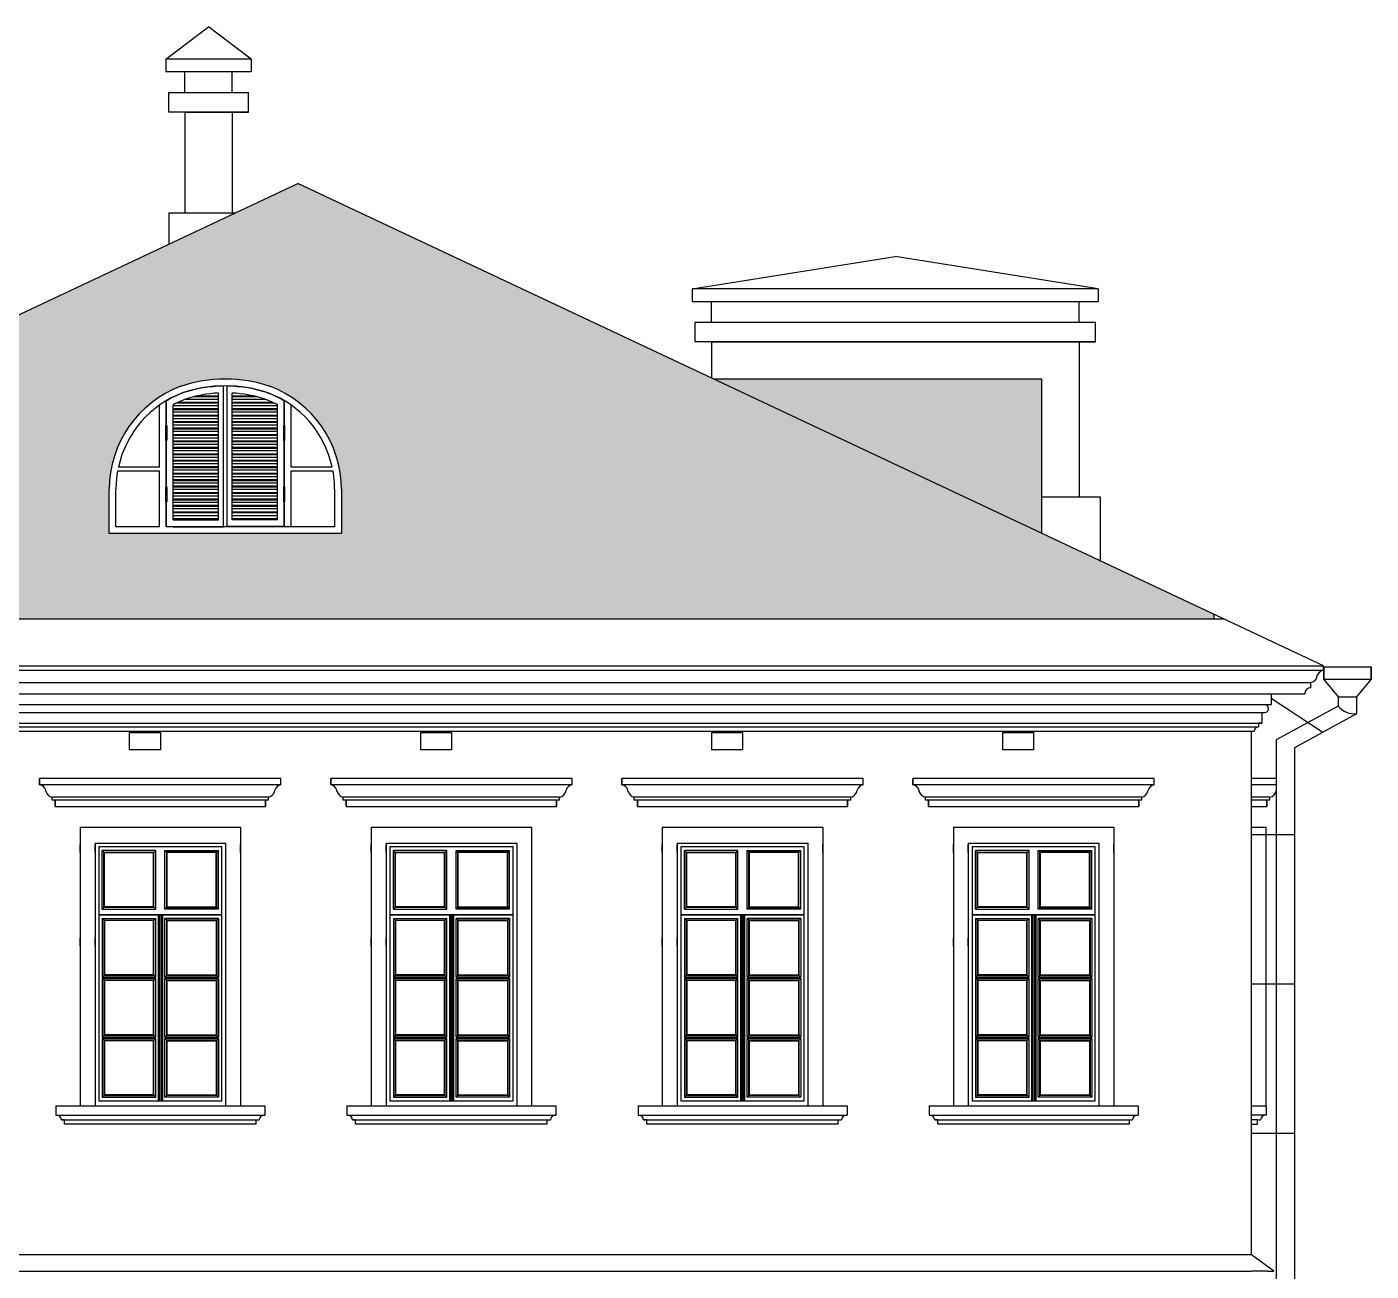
# Model space of a CAD drawing. Header units: millimetres. Extents: x 60 to 102290, y 34 to 65730.
# Drawn here: x 71457 to 82263, y 55442 to 65445 of the extents above; entities that cross this region are included whole.
import ezdxf

# ---------------------------------------------------------------- set-up
doc = ezdxf.new("R2010")
doc.units = ezdxf.units.MM
doc.layers.add('hatch', color=251, linetype='Continuous')
pattern_1 = [(0, (33492.09, -79270.38), (323.84854, 152.39931), [76.19966, -63.49971, 88.8996, -38.09983, 114.29948, -50.79977]), (0, (33568.29, -79264.03), (323.84854, 152.39931), [63.49971, -241.2989, 50.79977, -76.19966]), (0, (33720.69, -79279.9), (323.84854, 152.39931), [38.09983, -393.69822]), (90, (33492.09, -79270.38), (-107.94951, 152.39931), [146.04934, -463.5479]), (90, (33568.29, -79270.38), (-107.94951, 152.39931), [142.87435, -466.7229]), (90, (33631.79, -79270.38), (-107.94951, 152.39931), [133.3494, -476.24785]), (90, (33720.69, -79279.9), (-107.94951, 152.39931), [146.04934, -463.5479]), (90, (33758.79, -79279.9), (-107.94951, 152.39931), [146.04934, -463.5479]), (90, (33873.09, -79270.38), (-107.94951, 152.39931), [139.69937, -469.8979])]

msp = doc.modelspace()

# ---------------------------------------------------------------- hatches: boundary and pattern name
at = {"layer": 'hatch', "lineweight": 25, "ltscale": 100}
h = msp.add_hatch(dxfattribs=at)
h.set_pattern_fill('AR-RSHKE', color=256, scale=0.499998)
h.set_pattern_definition(pattern_1)
h.paths.add_polyline_path([(73635.7, 64184.9), (66269.7, 60720.5), (66269.7, 60685.6), (81001.6, 60685.6), (81001.6, 60720)])
h.paths.add_polyline_path([(73985.4, 61372), (72119.5, 61372), (72119.5, 61727, -0.3126104), (72693, 62554.7, -0.0817059), (73052.4, 62612.1, -0.0817059), (73411.9, 62554.7, -0.3126103), (73985.4, 61727)], flags=16)
h.paths.add_polyline_path([(73931.4, 61426), (73037.4, 61426), (73037.4, 61426), (72633.4, 61426), (72577.4, 61426), (72577.4, 61626), (72573.4, 61626), (72573.4, 61746), (72577.4, 61746), (72577.4, 62119.3), (72573.4, 62119.3), (72573.4, 62239.3), (72577.4, 62239.3), (72577.4, 62439.3, 0.019424), (72523.4, 62404.1), (72523.4, 61906), (72193, 61906, -0.2535644), (72711, 62503.8, -0.081526), (73052.4, 62558.1, -0.081526), (73393.9, 62503.8, -0.2535644), (73911.9, 61906), (73581.4, 61906), (73581.4, 62404.1, 0.019424), (73527.4, 62439.3), (73527.4, 62239.3), (73531.4, 62239.3), (73531.4, 62119.3), (73527.4, 61746), (73531.4, 61746), (73531.4, 61626), (73527.4, 61426), (73581.4, 61426), (73581.4, 61876), (73918, 61876, -0.0451643), (73931.4, 61727)], flags=0)
h.paths.add_polyline_path([(73525.4, 61626), (73525.4, 61428), (73067.4, 61428), (73067.4, 62556.1, -0.077976), (73393.2, 62501.9, -0.0444077), (73525.4, 62438.2), (73525.4, 62239.3), (73521.4, 62239.3), (73521.4, 62119.3), (73525.4, 62119.3), (73525.4, 61746), (73521.4, 61746), (73521.4, 61626)], flags=0)
h.paths.add_polyline_path([(73471.4, 61482), (73106.4, 61482), (73106.4, 62500.9, -0.0684342), (73377.3, 62450.3), (73377, 62450.3, -0.03362), (73471.4, 62406.8)], flags=0)
h.paths.add_polyline_path([(72579.4, 61428), (72579.4, 61626), (72583.4, 61746), (72583.4, 61626)], flags=0)
h.paths.add_polyline_path([(72998.4, 61482), (72633.4, 61482), (72633.4, 62406.8, -0.03362), (72727.9, 62450.3), (72727.6, 62450.3, -0.0684342), (72998.4, 62500.9)], flags=0)
h.paths.add_polyline_path([(72579.4, 62119.3), (72577.4, 62119.3), (72577.4, 61746)], flags=0)
h.paths.add_polyline_path([(72583.4, 62239.3), (72583.4, 62119.3), (72579.4, 61746), (72579.4, 62119.3)], flags=0)
h.paths.add_polyline_path([(72523.4, 61426), (72173.5, 61426), (72173.5, 61726.9, -0.0451702), (72186.9, 61876), (72523.4, 61876)], flags=0)
h = msp.add_hatch(dxfattribs=at)
h.set_pattern_fill('AR-RSHKE', color=256, scale=0.499998)
h.set_pattern_definition(pattern_1)
h.paths.add_polyline_path([(70291.6, 62612.1), (67654.9, 62612.1), (67654.9, 61372)], flags=17)
h.paths.add_polyline_path([(67654.9, 62612.1), (70291.6, 62612.1), (71076.2, 62981.1), (71076.2, 63031), (66472.5, 63031), (62295, 60685.6), (66195.6, 60685.6), (67654.9, 61372)])
h.paths.add_polyline_path([(64423.2, 61880.5), (64423.2, 61925.7), (62780.3, 61925.7), (62780.3, 60958.1)], flags=17)
h.paths.add_polyline_path([(79615.5, 62612.1), (76979.2, 62612.1), (79615.5, 61372)])

# ---------------------------------------------------------------- linework, layer by layer
at = {"ltscale": 100}
for p, q in [((72573.7, 65184.9), (72917.6, 65444.5)), ((73261.5, 65184.9), (72917.6, 65444.5)), ((73261.5, 65184.9), (72573.7, 65184.9)), ((72573.7, 65184.9), (72573.7, 65084.9)), ((73261.5, 65184.9), (73261.5, 65084.9)), ((72573.7, 65084.9), (73261.5, 65084.9)), ((72727.6, 64918.3), (72727.6, 65084.9)), ((73107.6, 64918.3), (73107.6, 65084.9)), ((72597.6, 64758.3), (72597.6, 64918.3)), ((72597.6, 64918.3), (73237.6, 64918.3)), ((73237.6, 64758.3), (73237.6, 64918.3)), ((73237.6, 64758.3), (72597.6, 64758.3)), ((72727.6, 64758.3), (72727.6, 63948.6)), ((72727.6, 64758.3), (73237.6, 64758.3)), ((73107.6, 64758.3), (73107.6, 63948.6)), ((65390.5, 60307), (73635.7, 64184.9)), ((81879.6, 60307), (73635.7, 64184.9)), ((72597.6, 63948.6), (72597.6, 63696.7)), ((72597.6, 63948.6), (73133.2, 63948.6)), ((76806.6, 63338.1), (78438.6, 63597.6)), ((80070.5, 63338.1), (78438.6, 63597.6)), ((80070.5, 63338.1), (76806.6, 63338.1)), ((80070.5, 63338.1), (80070.5, 63238.1)), ((76806.6, 63238.1), (80070.5, 63238.1)), ((76960.5, 63071.4), (76960.5, 63238.1)), ((79916.6, 63071.4), (79916.6, 63238.1)), ((76830.5, 63071.4), (80046.6, 63071.4)), ((80046.6, 62911.4), (80046.6, 63071.4)), ((80046.6, 62911.4), (76830.5, 62911.4)), ((76960.5, 62911.4), (76960.5, 62620.9)), ((76960.5, 62911.4), (80046.6, 62911.4)), ((79916.6, 62911.4), (79916.6, 61667.1)), ((79615.5, 62612.1), (76979.2, 62612.1)), ((79615.5, 61372.4), (79615.5, 62612.1)), ((79615.5, 61372), (79615.5, 62612.1)), ((72119.5, 61372), (72119.5, 61727)), ((73985.4, 61727), (73985.4, 61372)), ((79615.5, 61667.1), (80085.4, 61667.1)), ((80085.4, 61667.1), (80085.4, 61151)), ((73985.4, 61372), (72119.5, 61372)), ((62295, 60685.6), (81074.7, 60685.6)), ((81001.6, 60685.6), (81001.6, 60720)), ((61620.5, 60307), (81879.6, 60307)), ((81879.6, 60272.8), (81879.6, 60307)), ((82263.4, 60298.6), (82263.4, 60198.6)), ((70065.2, 60272.8), (73515.5, 60272.8)), ((73515.5, 60272.8), (81879.6, 60272.8)), ((81828.3, 60216.7), (81830.9, 60228.9)), ((82263.4, 60297), (81883.4, 60297)), ((81883.4, 60297), (81883.4, 60198.6)), ((81883.4, 60198.6), (81883.4, 60297)), ((82263.4, 60297), (81883.4, 60297)), ((81883.4, 60297), (81883.4, 60198.6)), ((81883.4, 60198.6), (81998.4, 60058.6)), ((82263.4, 60198.6), (81883.4, 60198.6)), ((81883.4, 60198.6), (81998.4, 60058.6)), ((82148.4, 60058.6), (82263.4, 60198.6)), ((82148.4, 60058.6), (82263.4, 60198.6)), ((82263.4, 60198.6), (82263.4, 60297)), ((82263.4, 60198.6), (82263.4, 60297)), ((70152.6, 60172.8), (73536.6, 60172.8)), ((70180.2, 60082), (73611.2, 60082)), ((73507.5, 60082), (81729.6, 60082)), ((73536.6, 60172.8), (81779.6, 60172.8)), ((81459.4, 60082), (81459.4, 59997)), ((81459.4, 60082), (81729.6, 60082)), ((81779.6, 60132), (81779.6, 60172.8)), ((70180.2, 59997), (73630.5, 59997)), ((73630.5, 59997), (81459.4, 59997)), ((81406.9, 59997), (81459.4, 59997)), ((81460.5, 60046.7), (81874.7, 59774.2)), ((81998.4, 59984.6), (81500.5, 59713.1)), ((81998.4, 60058.6), (82148.4, 60058.6)), ((81998.4, 60058.6), (81998.4, 59984.6)), ((81998.4, 60058.6), (82148.4, 60058.6)), ((82148.4, 59923.4), (82148.4, 60058.6)), ((70180.2, 59932), (73630.5, 59932)), ((73630.5, 59932), (81406.9, 59932)), ((81384.4, 59932), (81384.4, 59847)), ((81384.4, 59932), (81406.9, 59932)), ((81650.5, 59651.9), (82148.4, 59923.4)), ((70180.2, 59847), (73630.5, 59847)), ((70180.2, 59817), (73630.5, 59817)), ((70180.2, 59782), (73630.5, 59782)), ((72280.6, 59772), (72530.6, 59772)), ((72280.6, 59772), (72280.6, 59632)), ((72530.6, 59772), (72530.6, 59632)), ((73630.5, 59847), (81384.4, 59847)), ((73630.5, 59817), (81359.4, 59817)), ((73630.5, 59782), (81324.4, 59782)), ((74620.5, 59772), (74870.5, 59772)), ((74620.5, 59772), (74620.5, 59632)), ((74870.5, 59772), (74870.5, 59632)), ((76960.5, 59772), (77210.5, 59772)), ((76960.5, 59772), (76960.5, 59632)), ((77210.5, 59772), (77210.5, 59632)), ((79300.5, 59772), (79550.5, 59772)), ((79300.5, 59772), (79300.5, 59632)), ((79550.5, 59772), (79550.5, 59632)), ((81300.6, 55573), (81300.6, 59782)), ((81359.4, 59847), (81359.4, 59817)), ((81384.4, 59847), (81359.4, 59847)), ((81500.5, 59713.1), (81500.5, 55622)), ((81650.5, 55665.1), (81650.5, 59651.9)), ((72530.6, 59632), (72280.6, 59632)), ((74870.5, 59632), (74620.5, 59632)), ((77210.5, 59632), (76960.5, 59632)), ((79550.5, 59632), (79300.5, 59632)), ((71560, 59402), (71560, 59352)), ((73500, 59402), (71560, 59402)), ((71560, 59352), (71560, 59402)), ((73500, 59352), (71560, 59352)), ((73500, 59352), (73500, 59402)), ((73900.3, 59402), (73900.3, 59352)), ((75840.3, 59402), (73900.3, 59402)), ((73900.3, 59352), (73900.3, 59402)), ((75840.3, 59352), (73900.3, 59352)), ((75840.3, 59352), (75840.3, 59402)), ((76240.3, 59402), (76240.3, 59352)), ((78180.3, 59402), (76240.3, 59402)), ((76240.3, 59352), (76240.3, 59402)), ((78180.3, 59352), (76240.3, 59352)), ((78180.3, 59352), (78180.3, 59402)), ((78580.3, 59402), (78580.3, 59352)), ((80520.3, 59402), (78580.3, 59402)), ((78580.3, 59352), (78580.3, 59402)), ((80520.3, 59352), (78580.3, 59352)), ((80520.3, 59352), (80520.3, 59402)), ((81500.5, 59402), (81300.5, 59402)), ((81500.5, 59352), (81300.5, 59352)), ((71611.3, 59295.9), (71608.7, 59308)), ((71660, 59227), (71660, 59252)), ((71685, 59227), (71685, 59177)), ((71685, 59177), (71685, 59227)), ((71685, 59227), (71685, 59177)), ((73375, 59177), (73375, 59227)), ((73375, 59227), (73375, 59177)), ((73400, 59227), (73400, 59252)), ((73448.7, 59295.9), (73451.3, 59308)), ((73951.6, 59295.9), (73949, 59308)), ((74000.3, 59227), (74000.3, 59252)), ((74025.3, 59227), (74025.3, 59177)), ((74025.3, 59177), (74025.3, 59227)), ((74025.3, 59227), (74025.3, 59177)), ((75715.3, 59177), (75715.3, 59227)), ((75715.3, 59227), (75715.3, 59177)), ((75740.3, 59227), (75740.3, 59252)), ((75789, 59295.9), (75791.6, 59308)), ((76291.6, 59295.9), (76289, 59308)), ((76340.3, 59227), (76340.3, 59252)), ((76365.3, 59227), (76365.3, 59177)), ((76365.3, 59177), (76365.3, 59227)), ((76365.3, 59227), (76365.3, 59177)), ((78055.3, 59177), (78055.3, 59227)), ((78055.3, 59227), (78055.3, 59177)), ((78080.3, 59227), (78080.3, 59252)), ((78129, 59295.9), (78131.6, 59308)), ((78631.6, 59295.9), (78629, 59308)), ((78680.3, 59227), (78680.3, 59252)), ((78705.3, 59227), (78705.3, 59177)), ((78705.3, 59177), (78705.3, 59227)), ((78705.3, 59227), (78705.3, 59177)), ((80395.3, 59177), (80395.3, 59227)), ((80395.3, 59227), (80395.3, 59177)), ((80420.3, 59227), (80420.3, 59252)), ((80469, 59295.9), (80471.6, 59308)), ((81425.5, 59227), (81425.5, 59177)), ((81425.5, 59177), (81425.5, 59227)), ((81425.5, 59227), (81425.5, 59177)), ((81450.5, 59227), (81425.5, 59227)), ((81450.5, 59227), (81450.5, 59252)), ((81499.2, 59295.9), (81500.5, 59302)), ((71685, 59177), (73375, 59177)), ((74025.3, 59177), (75715.3, 59177)), ((76365.3, 59177), (78055.3, 59177)), ((78705.3, 59177), (80395.3, 59177)), ((81300.5, 59177), (81425.5, 59177)), ((71885.2, 59012), (71885.2, 56772)), ((71885.2, 59012), (73174.8, 59012)), ((73174.8, 59012), (73174.8, 56772)), ((74225.5, 59012), (74225.5, 56772)), ((74225.5, 59012), (75515.1, 59012)), ((75515.1, 59012), (75515.1, 56772)), ((76565.5, 59012), (76565.5, 56772)), ((76565.5, 59012), (77855.1, 59012)), ((77855.1, 59012), (77855.1, 56772)), ((78905.5, 59012), (78905.5, 56772)), ((78905.5, 59012), (80195.1, 59012)), ((80195.1, 59012), (80195.1, 56772)), ((81300.5, 59012), (81420.5, 59012)), ((81420.5, 56772), (81420.5, 59012)), ((81650.5, 58949.5), (81300.5, 58949.5)), ((71885.2, 58807), (71885.2, 58872)), ((72005.2, 58882), (72005.2, 56772)), ((72005.2, 58882), (73054.8, 58882)), ((72005.2, 58807), (72005.2, 58872)), ((73054.8, 58882), (73054.8, 56772)), ((74225.5, 58807), (74225.5, 58872)), ((74345.5, 58882), (74345.5, 56772)), ((74345.5, 58882), (75395.1, 58882)), ((74345.5, 58807), (74345.5, 58872)), ((75395.1, 58882), (75395.1, 56772)), ((76565.5, 58807), (76565.5, 58872)), ((76685.5, 58882), (76685.5, 56772)), ((76685.5, 58882), (77735.1, 58882)), ((76685.5, 58807), (76685.5, 58872)), ((77735.1, 58882), (77735.1, 56772)), ((78905.5, 58807), (78905.5, 58872)), ((79025.5, 58882), (79025.5, 56772)), ((79025.5, 58882), (80075.1, 58882)), ((79025.5, 58807), (79025.5, 58872)), ((80075.1, 58882), (80075.1, 56772)), ((71885.2, 58057), (71885.2, 58122)), ((72005.2, 58057), (72005.2, 58122)), ((74225.5, 58057), (74225.5, 58122)), ((74345.5, 58057), (74345.5, 58122)), ((76565.5, 58057), (76565.5, 58122)), ((76685.5, 58057), (76685.5, 58122)), ((78905.5, 58057), (78905.5, 58122)), ((79025.5, 58057), (79025.5, 58122)), ((81650.5, 57749.5), (81300.5, 57749.5)), ((81300.5, 56922), (81300.5, 56857)), ((71690, 56772), (73370, 56772)), ((71690, 56772), (71690, 56697)), ((72005.2, 56772), (73054.8, 56772)), ((73370, 56772), (73370, 56697)), ((74030.3, 56772), (75710.3, 56772)), ((74030.3, 56772), (74030.3, 56697)), ((74345.5, 56772), (75395.1, 56772)), ((75710.3, 56772), (75710.3, 56697)), ((76370.3, 56772), (78050.3, 56772)), ((76370.3, 56772), (76370.3, 56697)), ((76685.5, 56772), (77735.1, 56772)), ((78050.3, 56772), (78050.3, 56697)), ((78710.3, 56772), (80390.3, 56772)), ((78710.3, 56772), (78710.3, 56697)), ((79025.5, 56772), (80075.1, 56772)), ((80390.3, 56772), (80390.3, 56697)), ((81300.5, 56772), (81420.5, 56772)), ((81420.5, 56772), (81420.5, 56697)), ((81500.5, 56772), (81500.5, 56697)), ((71690, 56697), (73370, 56697)), ((71760, 56657), (71735, 56657)), ((71760, 56622), (71760, 56657)), ((73300, 56657), (73325, 56657)), ((73300, 56622), (73300, 56657)), ((74030.3, 56697), (75710.3, 56697)), ((74100.3, 56657), (74075.3, 56657)), ((74100.3, 56622), (74100.3, 56657)), ((75640.3, 56657), (75665.3, 56657)), ((75640.3, 56622), (75640.3, 56657)), ((76370.3, 56697), (78050.3, 56697)), ((76440.3, 56657), (76415.3, 56657)), ((76440.3, 56622), (76440.3, 56657)), ((77980.3, 56657), (78005.3, 56657)), ((77980.3, 56622), (77980.3, 56657)), ((78710.3, 56697), (80390.3, 56697)), ((78780.3, 56657), (78755.3, 56657)), ((78780.3, 56622), (78780.3, 56657)), ((80320.3, 56657), (80345.3, 56657)), ((80320.3, 56622), (80320.3, 56657)), ((81420.5, 56697), (81300.5, 56697)), ((81350.5, 56657), (81375.5, 56657)), ((81350.5, 56622), (81350.5, 56657)), ((73300, 56622), (71760, 56622)), ((75640.3, 56622), (74100.3, 56622)), ((77980.3, 56622), (76440.3, 56622)), ((80320.3, 56622), (78780.3, 56622)), ((81300.5, 56622), (81350.5, 56622)), ((81650.5, 56549.5), (81300.5, 56549.5)), ((81650.5, 52250.5), (81650.5, 55665.1)), ((81300.6, 55573), (69274.3, 55573)), ((81480.6, 55442), (81300.6, 55573)), ((81500.5, 55622), (81500.5, 52225.9)), ((69208.7, 55442), (73630.5, 55442)), ((73630.5, 55442), (81300.6, 55442)), ((81430.6, 55442), (81300.6, 55442)), ((81430.6, 55442), (81480.6, 55442))]:
    msp.add_line(p, q, dxfattribs=at)
at = {"ltscale": 50}
for p, q in [((76806.6, 63338.1), (76806.6, 63238.1)), ((76830.5, 62911.4), (76830.5, 63071.4))]:
    msp.add_line(p, q, dxfattribs=at)
at = {"ltscale": 4}
for p, q in [((72998.4, 62470.3), (72795.5, 62470.3)), ((72998.4, 62477.1), (72823.7, 62477.1)), ((72998.4, 61482), (72998.4, 62500.9)), ((73037.4, 61426), (73037.4, 62558.1)), ((73067.4, 61426), (73067.4, 62558.1)), ((73106.4, 61482), (73106.4, 62500.9)), ((73281.1, 62477.1), (73106.4, 62477.1)), ((73309.4, 62470.3), (73106.4, 62470.3)), ((72523.4, 61906), (72523.4, 62404.1)), ((72577.4, 62239.3), (72577.4, 62439.3)), ((72579.4, 62239.3), (72579.4, 62438.2)), ((72633.4, 61482), (72633.4, 62406.8)), ((72998.4, 62398.5), (72633.4, 62398.5)), ((72998.4, 62373.5), (72633.4, 62373.5)), ((72998.4, 62366.6), (72633.4, 62366.6)), ((72998.4, 62418.4), (72655.7, 62418.4)), ((72998.4, 62425.3), (72669.6, 62425.3)), ((72998.4, 62450.3), (72727.6, 62450.3)), ((73377.3, 62450.3), (73106.4, 62450.3)), ((73435.3, 62425.3), (73106.4, 62425.3)), ((73449.2, 62418.4), (73106.4, 62418.4)), ((73471.4, 62398.5), (73106.4, 62398.5)), ((73471.4, 62373.5), (73106.4, 62373.5)), ((73471.4, 62366.6), (73106.4, 62366.6)), ((73471.4, 61482), (73471.4, 62406.8)), ((73525.4, 62239.3), (73525.4, 62438.2)), ((73527.4, 62239.3), (73527.4, 62439.3)), ((73581.4, 61906), (73581.4, 62404.1)), ((72998.4, 62346.6), (72633.4, 62346.6)), ((72998.4, 62321.6), (72633.4, 62321.6)), ((72998.4, 62314.8), (72633.4, 62314.8)), ((72998.4, 62294.8), (72633.4, 62294.8)), ((72998.4, 62269.8), (72633.4, 62269.8)), ((72998.4, 62263), (72633.4, 62263)), ((72998.4, 62243), (72633.4, 62243)), ((73471.4, 62346.6), (73106.4, 62346.6)), ((73471.4, 62321.6), (73106.4, 62321.6)), ((73471.4, 62314.8), (73106.4, 62314.8)), ((73471.4, 62294.8), (73106.4, 62294.8)), ((73471.4, 62269.8), (73106.4, 62269.8)), ((73471.4, 62263), (73106.4, 62263)), ((73471.4, 62243), (73106.4, 62243)), ((72573.4, 62239.3), (72583.4, 62239.3)), ((72573.4, 62119.3), (72573.4, 62239.3)), ((72583.4, 62239.3), (72583.4, 62119.3)), ((72998.4, 62218), (72633.4, 62218)), ((72998.4, 62211.1), (72633.4, 62211.1)), ((72998.4, 62191.1), (72633.4, 62191.1)), ((72998.4, 62166.1), (72633.4, 62166.1)), ((72998.4, 62159.3), (72633.4, 62159.3)), ((72998.4, 62139.3), (72633.4, 62139.3)), ((73471.4, 62218), (73106.4, 62218)), ((73471.4, 62211.1), (73106.4, 62211.1)), ((73471.4, 62191.1), (73106.4, 62191.1)), ((73471.4, 62166.1), (73106.4, 62166.1)), ((73471.4, 62159.3), (73106.4, 62159.3)), ((73471.4, 62139.3), (73106.4, 62139.3)), ((73531.4, 62239.3), (73521.4, 62239.3)), ((73521.4, 62239.3), (73521.4, 62119.3)), ((73531.4, 62119.3), (73531.4, 62239.3)), ((72583.4, 62119.3), (72573.4, 62119.3)), ((72577.4, 61746), (72577.4, 62119.3)), ((72577.4, 61746), (72577.4, 62119.3)), ((72579.4, 61746), (72579.4, 62119.3)), ((72579.4, 61746), (72579.4, 62119.3)), ((72998.4, 62114.3), (72633.4, 62114.3)), ((72998.4, 62107.5), (72633.4, 62107.5)), ((72998.4, 62087.5), (72633.4, 62087.5)), ((72998.4, 62062.5), (72633.4, 62062.5)), ((72998.4, 62055.6), (72633.4, 62055.6)), ((72998.4, 62035.6), (72633.4, 62035.6)), ((73471.4, 62114.3), (73106.4, 62114.3)), ((73471.4, 62107.5), (73106.4, 62107.5)), ((73471.4, 62087.5), (73106.4, 62087.5)), ((73471.4, 62062.5), (73106.4, 62062.5)), ((73471.4, 62055.6), (73106.4, 62055.6)), ((73471.4, 62035.6), (73106.4, 62035.6)), ((73521.4, 62119.3), (73531.4, 62119.3)), ((73525.4, 61746), (73525.4, 62119.3)), ((73527.4, 61746), (73527.4, 62119.3)), ((72998.4, 62010.6), (72633.4, 62010.6)), ((72998.4, 62003.8), (72633.4, 62003.8)), ((72998.4, 61983.8), (72633.4, 61983.8)), ((72998.4, 61958.8), (72633.4, 61958.8)), ((72998.4, 61952), (72633.4, 61952)), ((72998.4, 61932), (72633.4, 61932)), ((73471.4, 62010.6), (73106.4, 62010.6)), ((73471.4, 62003.8), (73106.4, 62003.8)), ((73471.4, 61983.8), (73106.4, 61983.8)), ((73471.4, 61958.8), (73106.4, 61958.8)), ((73471.4, 61952), (73106.4, 61952)), ((73471.4, 61932), (73106.4, 61932)), ((72186.9, 61876), (72523.4, 61876)), ((72523.4, 61906), (72193, 61906)), ((72523.4, 61426), (72523.4, 61876)), ((72998.4, 61907), (72633.4, 61907)), ((72998.4, 61900.2), (72633.4, 61900.2)), ((72998.4, 61880.2), (72633.4, 61880.2)), ((72998.4, 61855.2), (72633.4, 61855.2)), ((72998.4, 61848.3), (72633.4, 61848.3)), ((72998.4, 61828.3), (72633.4, 61828.3)), ((73471.4, 61907), (73106.4, 61907)), ((73471.4, 61900.2), (73106.4, 61900.2)), ((73471.4, 61880.2), (73106.4, 61880.2)), ((73471.4, 61855.2), (73106.4, 61855.2)), ((73471.4, 61848.3), (73106.4, 61848.3)), ((73471.4, 61828.3), (73106.4, 61828.3)), ((73911.9, 61906), (73581.4, 61906)), ((73581.4, 61426), (73581.4, 61876)), ((73581.4, 61876), (73918, 61876)), ((72173.5, 61426), (72173.5, 61727)), ((72573.4, 61746), (72583.4, 61746)), ((72573.4, 61626), (72573.4, 61746)), ((72583.4, 61746), (72583.4, 61626)), ((72998.4, 61803.3), (72633.4, 61803.3)), ((72998.4, 61796.5), (72633.4, 61796.5)), ((72998.4, 61776.5), (72633.4, 61776.5)), ((72998.4, 61751.5), (72633.4, 61751.5)), ((72998.4, 61744.7), (72633.4, 61744.7)), ((72998.4, 61724.7), (72633.4, 61724.7)), ((73471.4, 61803.3), (73106.4, 61803.3)), ((73471.4, 61796.5), (73106.4, 61796.5)), ((73471.4, 61776.5), (73106.4, 61776.5)), ((73471.4, 61751.5), (73106.4, 61751.5)), ((73471.4, 61744.7), (73106.4, 61744.7)), ((73471.4, 61724.7), (73106.4, 61724.7)), ((73531.4, 61746), (73521.4, 61746)), ((73521.4, 61746), (73521.4, 61626)), ((73531.4, 61626), (73531.4, 61746)), ((73931.4, 61727), (73931.4, 61426)), ((72583.4, 61626), (72573.4, 61626)), ((72577.4, 61426), (72577.4, 61626)), ((72579.4, 61428), (72579.4, 61626)), ((72998.4, 61699.7), (72633.4, 61699.7)), ((72998.4, 61692.8), (72633.4, 61692.8)), ((72998.4, 61672.8), (72633.4, 61672.8)), ((72998.4, 61647.8), (72633.4, 61647.8)), ((72998.4, 61641), (72633.4, 61641)), ((72998.4, 61621), (72633.4, 61621)), ((72998.4, 61596), (72633.4, 61596)), ((73471.4, 61699.7), (73106.4, 61699.7)), ((73471.4, 61692.8), (73106.4, 61692.8)), ((73471.4, 61672.8), (73106.4, 61672.8)), ((73471.4, 61647.8), (73106.4, 61647.8)), ((73471.4, 61641), (73106.4, 61641)), ((73471.4, 61621), (73106.4, 61621)), ((73471.4, 61596), (73106.4, 61596)), ((73521.4, 61626), (73531.4, 61626)), ((73525.4, 61428), (73525.4, 61626)), ((73527.4, 61426), (73527.4, 61626)), ((72998.4, 61589.2), (72633.4, 61589.2)), ((72998.4, 61569.2), (72633.4, 61569.2)), ((72998.4, 61544.2), (72633.4, 61544.2)), ((72998.4, 61537.4), (72633.4, 61537.4)), ((72998.4, 61513.8), (72633.4, 61513.8)), ((72998.4, 61488.8), (72633.4, 61488.8)), ((73471.4, 61589.2), (73106.4, 61589.2)), ((73471.4, 61569.2), (73106.4, 61569.2)), ((73471.4, 61544.2), (73106.4, 61544.2)), ((73471.4, 61537.4), (73106.4, 61537.4)), ((73471.4, 61513.8), (73106.4, 61513.8)), ((73471.4, 61488.8), (73106.4, 61488.8)), ((72523.4, 61426), (72173.5, 61426)), ((73931.4, 61426), (72577.4, 61426)), ((72579.4, 61428), (73037.4, 61428)), ((72633.4, 61482), (72998.4, 61482)), ((72633.4, 61426), (73037.4, 61426)), ((73525.4, 61428), (73067.4, 61428)), ((73471.4, 61482), (73106.4, 61482)), ((73400, 59252), (71660, 59252)), ((73400, 59227), (71660, 59227)), ((75740.3, 59252), (74000.3, 59252)), ((75740.3, 59227), (74000.3, 59227)), ((78080.3, 59252), (76340.3, 59252)), ((78080.3, 59227), (76340.3, 59227)), ((80420.3, 59252), (78680.3, 59252)), ((80420.3, 59227), (78680.3, 59227)), ((81450.5, 59252), (81300.5, 59252)), ((81425.5, 59227), (81300.5, 59227)), ((73025.6, 58851.9), (72035.2, 58851.9)), ((72035.2, 58851.9), (72035.2, 56812)), ((72063.2, 58351.6), (72063.2, 58824)), ((72493.2, 58824), (72063.2, 58824)), ((72081.2, 58805.9), (72063.2, 58823.8)), ((72077.2, 58810), (72479.2, 58810)), ((72077.2, 58365.6), (72077.2, 58810)), ((72081.2, 58806), (72475.2, 58806)), ((72081.2, 58369.6), (72081.2, 58806)), ((72475.2, 58805.9), (72493.2, 58823.8)), ((72475.2, 58369.6), (72475.2, 58806)), ((72479.2, 58365.6), (72479.2, 58810)), ((72493.2, 58351.6), (72493.2, 58824)), ((72567.2, 58351.6), (72567.2, 58824)), ((72567.2, 58824), (72997.6, 58824)), ((72585.2, 58805.9), (72567.2, 58823.8)), ((72983.6, 58810), (72581.2, 58810)), ((72581.2, 58365.6), (72581.2, 58810)), ((72979.6, 58806), (72585.2, 58806)), ((72585.2, 58369.6), (72585.2, 58806)), ((72979.6, 58805.9), (72997.6, 58823.8)), ((72979.6, 58369.6), (72979.6, 58806)), ((72983.6, 58365.6), (72983.6, 58810)), ((72997.6, 58351.6), (72997.6, 58824)), ((73025.6, 56812), (73025.6, 58851.9)), ((73055.2, 58872), (73055.2, 58807)), ((73175.2, 58807), (73175.2, 58872)), ((75365.9, 58851.9), (74375.5, 58851.9)), ((74375.5, 58851.9), (74375.5, 56812)), ((74403.5, 58351.6), (74403.5, 58824)), ((74833.5, 58824), (74403.5, 58824)), ((74421.5, 58805.9), (74403.5, 58823.8)), ((74417.5, 58810), (74819.5, 58810)), ((74417.5, 58365.6), (74417.5, 58810)), ((74421.5, 58806), (74815.5, 58806)), ((74421.5, 58369.6), (74421.5, 58806)), ((74815.5, 58805.9), (74833.5, 58823.8)), ((74815.5, 58369.6), (74815.5, 58806)), ((74819.5, 58365.6), (74819.5, 58810)), ((74833.5, 58351.6), (74833.5, 58824)), ((74907.5, 58351.6), (74907.5, 58824)), ((74907.5, 58824), (75337.9, 58824)), ((74925.5, 58805.9), (74907.5, 58823.8)), ((75323.9, 58810), (74921.5, 58810)), ((74921.5, 58365.6), (74921.5, 58810)), ((75319.9, 58806), (74925.5, 58806)), ((74925.5, 58369.6), (74925.5, 58806)), ((75319.9, 58805.9), (75337.9, 58823.8)), ((75319.9, 58369.6), (75319.9, 58806)), ((75323.9, 58365.6), (75323.9, 58810)), ((75337.9, 58351.6), (75337.9, 58824)), ((75365.9, 56812), (75365.9, 58851.9)), ((75395.5, 58872), (75395.5, 58807)), ((75515.5, 58807), (75515.5, 58872)), ((77705.9, 58851.9), (76715.5, 58851.9)), ((76715.5, 58851.9), (76715.5, 56812)), ((76743.5, 58351.6), (76743.5, 58824)), ((77173.5, 58824), (76743.5, 58824)), ((76761.5, 58805.9), (76743.5, 58823.8)), ((76757.5, 58810), (77159.5, 58810)), ((76757.5, 58365.6), (76757.5, 58810)), ((76761.5, 58806), (77155.5, 58806)), ((76761.5, 58369.6), (76761.5, 58806)), ((77155.5, 58805.9), (77173.5, 58823.8)), ((77155.5, 58369.6), (77155.5, 58806)), ((77159.5, 58365.6), (77159.5, 58810)), ((77173.5, 58351.6), (77173.5, 58824)), ((77247.5, 58351.6), (77247.5, 58824)), ((77247.5, 58824), (77677.9, 58824)), ((77265.5, 58805.9), (77247.5, 58823.8)), ((77663.9, 58810), (77261.5, 58810)), ((77261.5, 58365.6), (77261.5, 58810)), ((77659.9, 58806), (77265.5, 58806)), ((77265.5, 58369.6), (77265.5, 58806)), ((77659.9, 58805.9), (77677.9, 58823.8)), ((77659.9, 58369.6), (77659.9, 58806)), ((77663.9, 58365.6), (77663.9, 58810)), ((77677.9, 58351.6), (77677.9, 58824)), ((77705.9, 56812), (77705.9, 58851.9)), ((77735.5, 58872), (77735.5, 58807)), ((77855.5, 58807), (77855.5, 58872)), ((80045.8, 58851.9), (79055.5, 58851.9)), ((79055.5, 58851.9), (79055.5, 56812)), ((79083.5, 58351.6), (79083.5, 58824)), ((79513.5, 58824), (79083.5, 58824)), ((79101.5, 58805.9), (79083.5, 58823.8)), ((79097.5, 58810), (79499.5, 58810)), ((79097.5, 58365.6), (79097.5, 58810)), ((79101.5, 58806), (79495.5, 58806)), ((79101.5, 58369.6), (79101.5, 58806)), ((79495.5, 58805.9), (79513.5, 58823.8)), ((79495.5, 58369.6), (79495.5, 58806)), ((79499.5, 58365.6), (79499.5, 58810)), ((79513.5, 58351.6), (79513.5, 58824)), ((79587.5, 58351.6), (79587.5, 58824)), ((79587.5, 58824), (80017.8, 58824)), ((79605.5, 58805.9), (79587.5, 58823.8)), ((80003.8, 58810), (79601.5, 58810)), ((79601.5, 58365.6), (79601.5, 58810)), ((79999.8, 58806), (79605.5, 58806)), ((79605.5, 58369.6), (79605.5, 58806)), ((79999.8, 58805.9), (80017.8, 58823.8)), ((79999.8, 58369.6), (79999.8, 58806)), ((80003.8, 58365.6), (80003.8, 58810)), ((80017.8, 58351.6), (80017.8, 58824)), ((80045.8, 56812), (80045.8, 58851.9)), ((80075.5, 58872), (80075.5, 58807)), ((80195.5, 58807), (80195.5, 58872)), ((72081.2, 58369.5), (72063.2, 58351.6)), ((72479.2, 58365.6), (72077.2, 58365.6)), ((72475.2, 58369.6), (72081.2, 58369.6)), ((72475.2, 58369.5), (72493.2, 58351.6)), ((72585.2, 58369.5), (72567.2, 58351.6)), ((72581.2, 58365.6), (72983.6, 58365.6)), ((72585.2, 58369.6), (72979.6, 58369.6)), ((72979.6, 58369.6), (72997.6, 58351.6)), ((74421.5, 58369.5), (74403.5, 58351.6)), ((74819.5, 58365.6), (74417.5, 58365.6)), ((74815.5, 58369.6), (74421.5, 58369.6)), ((74815.5, 58369.5), (74833.5, 58351.6)), ((74925.5, 58369.5), (74907.5, 58351.6)), ((74921.5, 58365.6), (75323.9, 58365.6)), ((74925.5, 58369.6), (75319.9, 58369.6)), ((75319.9, 58369.6), (75337.9, 58351.6)), ((76761.5, 58369.5), (76743.5, 58351.6)), ((77159.5, 58365.6), (76757.5, 58365.6)), ((77155.5, 58369.6), (76761.5, 58369.6)), ((77155.5, 58369.5), (77173.5, 58351.6)), ((77265.5, 58369.5), (77247.5, 58351.6)), ((77261.5, 58365.6), (77663.9, 58365.6)), ((77265.5, 58369.6), (77659.9, 58369.6)), ((77659.9, 58369.6), (77677.9, 58351.6)), ((79101.5, 58369.5), (79083.5, 58351.6)), ((79499.5, 58365.6), (79097.5, 58365.6)), ((79495.5, 58369.6), (79101.5, 58369.6)), ((79495.5, 58369.5), (79513.5, 58351.6)), ((79605.5, 58369.5), (79587.5, 58351.6)), ((79601.5, 58365.6), (80003.8, 58365.6)), ((79605.5, 58369.6), (79999.8, 58369.6)), ((79999.8, 58369.6), (80017.8, 58351.6)), ((72035.2, 58308.6), (73025.6, 58308.6)), ((72035.2, 58306.6), (73025.6, 58306.6)), ((72063.2, 58351.6), (72493.2, 58351.6)), ((72063.2, 58277.6), (72063.2, 57805)), ((72063.2, 58277.6), (72493.2, 58277.6)), ((72081.2, 58259.5), (72063.2, 58277.4)), ((72077.2, 58263.6), (72077.2, 57819)), ((72077.2, 58263.6), (72479.2, 58263.6)), ((72081.2, 58259.6), (72081.2, 57823)), ((72475.2, 58259.6), (72081.2, 58259.6)), ((72475.2, 58259.5), (72493.2, 58277.4)), ((72475.2, 57823), (72475.2, 58259.6)), ((72479.2, 57819), (72479.2, 58263.6)), ((72493.2, 57805), (72493.2, 58277.6)), ((72513.2, 58306.6), (72513.2, 56812)), ((72518.2, 58306.6), (72518.2, 56812)), ((72524.2, 58306.6), (72524.2, 56812)), ((72536.2, 58306.6), (72536.2, 56812)), ((72542.2, 58306.6), (72542.2, 56812)), ((72547.2, 58306.6), (72547.2, 56812)), ((72997.6, 58351.6), (72567.2, 58351.6)), ((72567.2, 57805), (72567.2, 58277.6)), ((72997.6, 58277.6), (72567.2, 58277.6)), ((72585.2, 58259.5), (72567.2, 58277.4)), ((72581.2, 57819), (72581.2, 58263.6)), ((72983.6, 58263.6), (72581.2, 58263.6)), ((72585.2, 57823), (72585.2, 58259.6)), ((72585.2, 58259.6), (72979.6, 58259.6)), ((72979.6, 58259.5), (72997.6, 58277.4)), ((72979.6, 58259.6), (72979.6, 57823)), ((72983.6, 58263.6), (72983.6, 57819)), ((72997.6, 58277.6), (72997.6, 57805)), ((74375.5, 58308.6), (75365.9, 58308.6)), ((74375.5, 58306.6), (75365.9, 58306.6)), ((74403.5, 58351.6), (74833.5, 58351.6)), ((74403.5, 58277.6), (74403.5, 57805)), ((74403.5, 58277.6), (74833.5, 58277.6)), ((74421.5, 58259.5), (74403.5, 58277.4)), ((74417.5, 58263.6), (74417.5, 57819)), ((74417.5, 58263.6), (74819.5, 58263.6)), ((74421.5, 58259.6), (74421.5, 57823)), ((74815.5, 58259.6), (74421.5, 58259.6)), ((74815.5, 58259.5), (74833.5, 58277.4)), ((74815.5, 57823), (74815.5, 58259.6)), ((74819.5, 57819), (74819.5, 58263.6)), ((74833.5, 57805), (74833.5, 58277.6)), ((74853.5, 58306.6), (74853.5, 56812)), ((74858.5, 58306.6), (74858.5, 56812)), ((74864.5, 58306.6), (74864.5, 56812)), ((74876.5, 58306.6), (74876.5, 56812)), ((74882.5, 58306.6), (74882.5, 56812)), ((74887.5, 58306.6), (74887.5, 56812)), ((75337.9, 58351.6), (74907.5, 58351.6)), ((74907.5, 57805), (74907.5, 58277.6)), ((75337.9, 58277.6), (74907.5, 58277.6)), ((74925.5, 58259.5), (74907.5, 58277.4)), ((74921.5, 57819), (74921.5, 58263.6)), ((75323.9, 58263.6), (74921.5, 58263.6)), ((74925.5, 57823), (74925.5, 58259.6)), ((74925.5, 58259.6), (75319.9, 58259.6)), ((75319.9, 58259.5), (75337.9, 58277.4)), ((75319.9, 58259.6), (75319.9, 57823)), ((75323.9, 58263.6), (75323.9, 57819)), ((75337.9, 58277.6), (75337.9, 57805)), ((76715.5, 58308.6), (77705.9, 58308.6)), ((76715.5, 58306.6), (77705.9, 58306.6)), ((76743.5, 58351.6), (77173.5, 58351.6)), ((76743.5, 58277.6), (76743.5, 57805)), ((76743.5, 58277.6), (77173.5, 58277.6)), ((76761.5, 58259.5), (76743.5, 58277.4)), ((76757.5, 58263.6), (76757.5, 57819)), ((76757.5, 58263.6), (77159.5, 58263.6)), ((76761.5, 58259.6), (76761.5, 57823)), ((77155.5, 58259.6), (76761.5, 58259.6)), ((77155.5, 58259.5), (77173.5, 58277.4)), ((77155.5, 57823), (77155.5, 58259.6)), ((77159.5, 57819), (77159.5, 58263.6)), ((77173.5, 57805), (77173.5, 58277.6)), ((77193.5, 58306.6), (77193.5, 56812)), ((77198.5, 58306.6), (77198.5, 56812)), ((77204.5, 58306.6), (77204.5, 56812)), ((77216.5, 58306.6), (77216.5, 56812)), ((77222.5, 58306.6), (77222.5, 56812)), ((77227.5, 58306.6), (77227.5, 56812)), ((77677.9, 58351.6), (77247.5, 58351.6)), ((77247.5, 57805), (77247.5, 58277.6)), ((77677.9, 58277.6), (77247.5, 58277.6)), ((77265.5, 58259.5), (77247.5, 58277.4)), ((77261.5, 57819), (77261.5, 58263.6)), ((77663.9, 58263.6), (77261.5, 58263.6)), ((77265.5, 57823), (77265.5, 58259.6)), ((77265.5, 58259.6), (77659.9, 58259.6)), ((77659.9, 58259.5), (77677.9, 58277.4)), ((77659.9, 58259.6), (77659.9, 57823)), ((77663.9, 58263.6), (77663.9, 57819)), ((77677.9, 58277.6), (77677.9, 57805)), ((79055.5, 58308.6), (80045.8, 58308.6)), ((79055.5, 58306.6), (80045.8, 58306.6)), ((79083.5, 58351.6), (79513.5, 58351.6)), ((79083.5, 58277.6), (79083.5, 57805)), ((79083.5, 58277.6), (79513.5, 58277.6)), ((79101.5, 58259.5), (79083.5, 58277.4)), ((79097.5, 58263.6), (79097.5, 57819)), ((79097.5, 58263.6), (79499.5, 58263.6)), ((79101.5, 58259.6), (79101.5, 57823)), ((79495.5, 58259.6), (79101.5, 58259.6)), ((79495.5, 58259.5), (79513.5, 58277.4)), ((79495.5, 57823), (79495.5, 58259.6)), ((79499.5, 57819), (79499.5, 58263.6)), ((79513.5, 57805), (79513.5, 58277.6)), ((79533.5, 58306.6), (79533.5, 56812)), ((79538.5, 58306.6), (79538.5, 56812)), ((79544.5, 58306.6), (79544.5, 56812)), ((79556.5, 58306.6), (79556.5, 56812)), ((79562.5, 58306.6), (79562.5, 56812)), ((79567.5, 58306.6), (79567.5, 56812)), ((80017.8, 58351.6), (79587.5, 58351.6)), ((79587.5, 57805), (79587.5, 58277.6)), ((80017.8, 58277.6), (79587.5, 58277.6)), ((79605.5, 58259.5), (79587.5, 58277.4)), ((79601.5, 57819), (79601.5, 58263.6)), ((80003.8, 58263.6), (79601.5, 58263.6)), ((79605.5, 57823), (79605.5, 58259.6)), ((79605.5, 58259.6), (79999.8, 58259.6)), ((79999.8, 58259.5), (80017.8, 58277.4)), ((79999.8, 58259.6), (79999.8, 57823)), ((80003.8, 58263.6), (80003.8, 57819)), ((80017.8, 58277.6), (80017.8, 57805)), ((72081.2, 57823), (72063.2, 57805)), ((72077.2, 57819), (72479.2, 57819)), ((72475.2, 57823), (72081.2, 57823)), ((72475.2, 57823), (72493.2, 57805)), ((72585.2, 57823), (72567.2, 57805)), ((72983.6, 57819), (72581.2, 57819)), ((72585.2, 57823), (72979.6, 57823)), ((72979.6, 57822.9), (72997.6, 57805)), ((74421.5, 57823), (74403.5, 57805)), ((74417.5, 57819), (74819.5, 57819)), ((74815.5, 57823), (74421.5, 57823)), ((74815.5, 57823), (74833.5, 57805)), ((74925.5, 57823), (74907.5, 57805)), ((75323.9, 57819), (74921.5, 57819)), ((74925.5, 57823), (75319.9, 57823)), ((75319.9, 57822.9), (75337.9, 57805)), ((76761.5, 57823), (76743.5, 57805)), ((76757.5, 57819), (77159.5, 57819)), ((77155.5, 57823), (76761.5, 57823)), ((77155.5, 57823), (77173.5, 57805)), ((77265.5, 57823), (77247.5, 57805)), ((77663.9, 57819), (77261.5, 57819)), ((77265.5, 57823), (77659.9, 57823)), ((77659.9, 57822.9), (77677.9, 57805)), ((79101.5, 57823), (79083.5, 57805)), ((79097.5, 57819), (79499.5, 57819)), ((79495.5, 57823), (79101.5, 57823)), ((79495.5, 57823), (79513.5, 57805)), ((79605.5, 57823), (79587.5, 57805)), ((80003.8, 57819), (79601.5, 57819)), ((79605.5, 57823), (79999.8, 57823)), ((79999.8, 57822.9), (80017.8, 57805)), ((72063.2, 57805), (72493.2, 57805)), ((72063.2, 57795), (72493.2, 57795)), ((72063.2, 57795), (72063.2, 57322.5)), ((72063.2, 57795), (72493.2, 57795)), ((72081.2, 57777), (72063.2, 57794.8)), ((72077.2, 57781), (72077.2, 57336.5)), ((72077.2, 57781), (72479.2, 57781)), ((72081.2, 57777), (72081.2, 57340.5)), ((72475.2, 57777), (72081.2, 57777)), ((72475.2, 57776.9), (72493.2, 57794.8)), ((72475.2, 57340.5), (72475.2, 57777)), ((72479.2, 57336.5), (72479.2, 57781)), ((72493.2, 57322.5), (72493.2, 57795)), ((72997.6, 57805), (72567.2, 57805)), ((72997.6, 57795), (72567.2, 57795)), ((72567.2, 57322.5), (72567.2, 57795)), ((72997.6, 57795), (72567.2, 57795)), ((72585.2, 57776.9), (72567.2, 57794.8)), ((72581.2, 57336.5), (72581.2, 57781)), ((72983.6, 57781), (72581.2, 57781)), ((72585.2, 57340.5), (72585.2, 57777)), ((72585.2, 57777), (72979.6, 57777)), ((72979.6, 57776.9), (72997.6, 57794.8)), ((72979.6, 57777), (72979.6, 57340.5)), ((72983.6, 57781), (72983.6, 57336.5)), ((72997.6, 57795), (72997.6, 57322.5)), ((74403.5, 57805), (74833.5, 57805)), ((74403.5, 57795), (74833.5, 57795)), ((74403.5, 57795), (74403.5, 57322.5)), ((74403.5, 57795), (74833.5, 57795)), ((74421.5, 57777), (74403.5, 57794.8)), ((74417.5, 57781), (74417.5, 57336.5)), ((74417.5, 57781), (74819.5, 57781)), ((74421.5, 57777), (74421.5, 57340.5)), ((74815.5, 57777), (74421.5, 57777)), ((74815.5, 57776.9), (74833.5, 57794.8)), ((74815.5, 57340.5), (74815.5, 57777)), ((74819.5, 57336.5), (74819.5, 57781)), ((74833.5, 57322.5), (74833.5, 57795)), ((75337.9, 57805), (74907.5, 57805)), ((75337.9, 57795), (74907.5, 57795)), ((74907.5, 57322.5), (74907.5, 57795)), ((75337.9, 57795), (74907.5, 57795)), ((74925.5, 57776.9), (74907.5, 57794.8)), ((74921.5, 57336.5), (74921.5, 57781)), ((75323.9, 57781), (74921.5, 57781)), ((74925.5, 57340.5), (74925.5, 57777)), ((74925.5, 57777), (75319.9, 57777)), ((75319.9, 57776.9), (75337.9, 57794.8)), ((75319.9, 57777), (75319.9, 57340.5)), ((75323.9, 57781), (75323.9, 57336.5)), ((75337.9, 57795), (75337.9, 57322.5)), ((76743.5, 57805), (77173.5, 57805)), ((76743.5, 57795), (77173.5, 57795)), ((76743.5, 57795), (76743.5, 57322.5)), ((76743.5, 57795), (77173.5, 57795)), ((76761.5, 57777), (76743.5, 57794.8)), ((76757.5, 57781), (76757.5, 57336.5)), ((76757.5, 57781), (77159.5, 57781)), ((76761.5, 57777), (76761.5, 57340.5)), ((77155.5, 57777), (76761.5, 57777)), ((77155.5, 57776.9), (77173.5, 57794.8)), ((77155.5, 57340.5), (77155.5, 57777)), ((77159.5, 57336.5), (77159.5, 57781)), ((77173.5, 57322.5), (77173.5, 57795)), ((77677.9, 57805), (77247.5, 57805)), ((77677.9, 57795), (77247.5, 57795)), ((77247.5, 57322.5), (77247.5, 57795)), ((77677.9, 57795), (77247.5, 57795)), ((77265.5, 57776.9), (77247.5, 57794.8)), ((77261.5, 57336.5), (77261.5, 57781)), ((77663.9, 57781), (77261.5, 57781)), ((77265.5, 57340.5), (77265.5, 57777)), ((77265.5, 57777), (77659.9, 57777)), ((77659.9, 57776.9), (77677.9, 57794.8)), ((77659.9, 57777), (77659.9, 57340.5)), ((77663.9, 57781), (77663.9, 57336.5)), ((77677.9, 57795), (77677.9, 57322.5)), ((79083.5, 57805), (79513.5, 57805)), ((79083.5, 57795), (79513.5, 57795)), ((79083.5, 57795), (79083.5, 57322.5)), ((79083.5, 57795), (79513.5, 57795)), ((79101.5, 57777), (79083.5, 57794.8)), ((79097.5, 57781), (79097.5, 57336.5)), ((79097.5, 57781), (79499.5, 57781)), ((79101.5, 57777), (79101.5, 57340.5)), ((79495.5, 57777), (79101.5, 57777)), ((79495.5, 57776.9), (79513.5, 57794.8)), ((79495.5, 57340.5), (79495.5, 57777)), ((79499.5, 57336.5), (79499.5, 57781)), ((79513.5, 57322.5), (79513.5, 57795)), ((80017.8, 57805), (79587.5, 57805)), ((80017.8, 57795), (79587.5, 57795)), ((79587.5, 57322.5), (79587.5, 57795)), ((80017.8, 57795), (79587.5, 57795)), ((79605.5, 57776.9), (79587.5, 57794.8)), ((79601.5, 57336.5), (79601.5, 57781)), ((80003.8, 57781), (79601.5, 57781)), ((79605.5, 57340.5), (79605.5, 57777)), ((79605.5, 57777), (79999.8, 57777)), ((79999.8, 57776.9), (80017.8, 57794.8)), ((79999.8, 57777), (79999.8, 57340.5)), ((80003.8, 57781), (80003.8, 57336.5)), ((80017.8, 57795), (80017.8, 57322.5)), ((72081.2, 57340.4), (72063.2, 57322.5)), ((72063.2, 57322.5), (72493.2, 57322.5)), ((72063.2, 57312.5), (72493.2, 57312.5)), ((72063.2, 57312.5), (72063.2, 56839.9)), ((72063.2, 57312.5), (72493.2, 57312.5)), ((72081.2, 57294.5), (72063.2, 57312.4)), ((72077.2, 57336.5), (72479.2, 57336.5)), ((72077.2, 57298.5), (72077.2, 56853.9)), ((72077.2, 57298.5), (72479.2, 57298.5)), ((72475.2, 57340.5), (72081.2, 57340.5)), ((72081.2, 57294.5), (72081.2, 56857.9)), ((72475.2, 57294.5), (72081.2, 57294.5)), ((72475.2, 57340.4), (72493.2, 57322.5)), ((72475.2, 57294.5), (72493.2, 57312.4)), ((72475.2, 56857.9), (72475.2, 57294.5)), ((72479.2, 56853.9), (72479.2, 57298.5)), ((72493.2, 56839.9), (72493.2, 57312.5)), ((72585.2, 57340.4), (72567.2, 57322.5)), ((72997.6, 57322.5), (72567.2, 57322.5)), ((72997.6, 57312.5), (72567.2, 57312.5)), ((72567.2, 56839.9), (72567.2, 57312.5)), ((72997.6, 57312.5), (72567.2, 57312.5)), ((72585.2, 57294.5), (72567.2, 57312.4)), ((72983.6, 57336.5), (72581.2, 57336.5)), ((72581.2, 56853.9), (72581.2, 57298.5)), ((72983.6, 57298.5), (72581.2, 57298.5)), ((72585.2, 57340.5), (72979.6, 57340.5)), ((72585.2, 56857.9), (72585.2, 57294.5)), ((72585.2, 57294.5), (72979.6, 57294.5)), ((72979.6, 57340.4), (72997.6, 57322.5)), ((72979.6, 57294.5), (72997.6, 57312.4)), ((72979.6, 57294.5), (72979.6, 56857.9)), ((72983.6, 57298.5), (72983.6, 56853.9)), ((72997.6, 57312.5), (72997.6, 56839.9)), ((74421.5, 57340.4), (74403.5, 57322.5)), ((74403.5, 57322.5), (74833.5, 57322.5)), ((74403.5, 57312.5), (74833.5, 57312.5)), ((74403.5, 57312.5), (74403.5, 56839.9)), ((74403.5, 57312.5), (74833.5, 57312.5)), ((74421.5, 57294.5), (74403.5, 57312.4)), ((74417.5, 57336.5), (74819.5, 57336.5)), ((74417.5, 57298.5), (74417.5, 56853.9)), ((74417.5, 57298.5), (74819.5, 57298.5)), ((74815.5, 57340.5), (74421.5, 57340.5)), ((74421.5, 57294.5), (74421.5, 56857.9)), ((74815.5, 57294.5), (74421.5, 57294.5)), ((74815.5, 57340.4), (74833.5, 57322.5)), ((74815.5, 57294.5), (74833.5, 57312.4)), ((74815.5, 56857.9), (74815.5, 57294.5)), ((74819.5, 56853.9), (74819.5, 57298.5)), ((74833.5, 56839.9), (74833.5, 57312.5)), ((74925.5, 57340.4), (74907.5, 57322.5)), ((75337.9, 57322.5), (74907.5, 57322.5)), ((75337.9, 57312.5), (74907.5, 57312.5)), ((74907.5, 56839.9), (74907.5, 57312.5)), ((75337.9, 57312.5), (74907.5, 57312.5)), ((74925.5, 57294.5), (74907.5, 57312.4)), ((75323.9, 57336.5), (74921.5, 57336.5)), ((74921.5, 56853.9), (74921.5, 57298.5)), ((75323.9, 57298.5), (74921.5, 57298.5)), ((74925.5, 57340.5), (75319.9, 57340.5)), ((74925.5, 56857.9), (74925.5, 57294.5)), ((74925.5, 57294.5), (75319.9, 57294.5)), ((75319.9, 57340.4), (75337.9, 57322.5)), ((75319.9, 57294.5), (75337.9, 57312.4)), ((75319.9, 57294.5), (75319.9, 56857.9)), ((75323.9, 57298.5), (75323.9, 56853.9)), ((75337.9, 57312.5), (75337.9, 56839.9)), ((76761.5, 57340.4), (76743.5, 57322.5)), ((76743.5, 57322.5), (77173.5, 57322.5)), ((76743.5, 57312.5), (77173.5, 57312.5)), ((76743.5, 57312.5), (76743.5, 56839.9)), ((76743.5, 57312.5), (77173.5, 57312.5)), ((76761.5, 57294.5), (76743.5, 57312.4)), ((76757.5, 57336.5), (77159.5, 57336.5)), ((76757.5, 57298.5), (76757.5, 56853.9)), ((76757.5, 57298.5), (77159.5, 57298.5)), ((77155.5, 57340.5), (76761.5, 57340.5)), ((76761.5, 57294.5), (76761.5, 56857.9)), ((77155.5, 57294.5), (76761.5, 57294.5)), ((77155.5, 57340.4), (77173.5, 57322.5)), ((77155.5, 57294.5), (77173.5, 57312.4)), ((77155.5, 56857.9), (77155.5, 57294.5)), ((77159.5, 56853.9), (77159.5, 57298.5)), ((77173.5, 56839.9), (77173.5, 57312.5)), ((77265.5, 57340.4), (77247.5, 57322.5)), ((77677.9, 57322.5), (77247.5, 57322.5)), ((77677.9, 57312.5), (77247.5, 57312.5)), ((77247.5, 56839.9), (77247.5, 57312.5)), ((77677.9, 57312.5), (77247.5, 57312.5)), ((77265.5, 57294.5), (77247.5, 57312.4)), ((77663.9, 57336.5), (77261.5, 57336.5)), ((77261.5, 56853.9), (77261.5, 57298.5)), ((77663.9, 57298.5), (77261.5, 57298.5)), ((77265.5, 57340.5), (77659.9, 57340.5)), ((77265.5, 56857.9), (77265.5, 57294.5)), ((77265.5, 57294.5), (77659.9, 57294.5)), ((77659.9, 57340.4), (77677.9, 57322.5)), ((77659.9, 57294.5), (77677.9, 57312.4)), ((77659.9, 57294.5), (77659.9, 56857.9)), ((77663.9, 57298.5), (77663.9, 56853.9)), ((77677.9, 57312.5), (77677.9, 56839.9)), ((79101.5, 57340.4), (79083.5, 57322.5)), ((79083.5, 57322.5), (79513.5, 57322.5)), ((79083.5, 57312.5), (79513.5, 57312.5)), ((79083.5, 57312.5), (79083.5, 56839.9)), ((79083.5, 57312.5), (79513.5, 57312.5)), ((79101.5, 57294.5), (79083.5, 57312.4)), ((79097.5, 57336.5), (79499.5, 57336.5)), ((79097.5, 57298.5), (79097.5, 56853.9)), ((79097.5, 57298.5), (79499.5, 57298.5)), ((79495.5, 57340.5), (79101.5, 57340.5)), ((79101.5, 57294.5), (79101.5, 56857.9)), ((79495.5, 57294.5), (79101.5, 57294.5)), ((79495.5, 57340.4), (79513.5, 57322.5)), ((79495.5, 57294.5), (79513.5, 57312.4)), ((79495.5, 56857.9), (79495.5, 57294.5)), ((79499.5, 56853.9), (79499.5, 57298.5)), ((79513.5, 56839.9), (79513.5, 57312.5)), ((79605.5, 57340.4), (79587.5, 57322.5)), ((80017.8, 57322.5), (79587.5, 57322.5)), ((80017.8, 57312.5), (79587.5, 57312.5)), ((79587.5, 56839.9), (79587.5, 57312.5)), ((80017.8, 57312.5), (79587.5, 57312.5)), ((79605.5, 57294.5), (79587.5, 57312.4)), ((80003.8, 57336.5), (79601.5, 57336.5)), ((79601.5, 56853.9), (79601.5, 57298.5)), ((80003.8, 57298.5), (79601.5, 57298.5)), ((79605.5, 57340.5), (79999.8, 57340.5)), ((79605.5, 56857.9), (79605.5, 57294.5)), ((79605.5, 57294.5), (79999.8, 57294.5)), ((79999.8, 57340.4), (80017.8, 57322.5)), ((79999.8, 57294.5), (80017.8, 57312.4)), ((79999.8, 57294.5), (79999.8, 56857.9)), ((80003.8, 57298.5), (80003.8, 56853.9)), ((80017.8, 57312.5), (80017.8, 56839.9)), ((72081.2, 56857.9), (72063.2, 56840)), ((72063.2, 56840), (72493.2, 56840)), ((72063.2, 56839.9), (72493.2, 56839.9)), ((72077.2, 56854), (72479.2, 56854)), ((72077.2, 56853.9), (72479.2, 56853.9)), ((72081.2, 56858), (72475.2, 56858)), ((72475.2, 56857.9), (72081.2, 56857.9)), ((72475.2, 56857.9), (72493.2, 56840)), ((72585.2, 56857.9), (72567.2, 56840)), ((72997.6, 56840), (72567.2, 56840)), ((72997.6, 56839.9), (72567.2, 56839.9)), ((72983.6, 56854), (72581.2, 56854)), ((72983.6, 56853.9), (72581.2, 56853.9)), ((72585.2, 56857.9), (72979.6, 56857.9)), ((72979.6, 56857.9), (72997.6, 56840)), ((74421.5, 56857.9), (74403.5, 56840)), ((74403.5, 56840), (74833.5, 56840)), ((74403.5, 56839.9), (74833.5, 56839.9)), ((74417.5, 56854), (74819.5, 56854)), ((74417.5, 56853.9), (74819.5, 56853.9)), ((74421.5, 56858), (74815.5, 56858)), ((74815.5, 56857.9), (74421.5, 56857.9)), ((74815.5, 56857.9), (74833.5, 56840)), ((74925.5, 56857.9), (74907.5, 56840)), ((75337.9, 56840), (74907.5, 56840)), ((75337.9, 56839.9), (74907.5, 56839.9)), ((75323.9, 56854), (74921.5, 56854)), ((75323.9, 56853.9), (74921.5, 56853.9)), ((74925.5, 56857.9), (75319.9, 56857.9)), ((75319.9, 56857.9), (75337.9, 56840)), ((76761.5, 56857.9), (76743.5, 56840)), ((76743.5, 56840), (77173.5, 56840)), ((76743.5, 56839.9), (77173.5, 56839.9)), ((76757.5, 56854), (77159.5, 56854)), ((76757.5, 56853.9), (77159.5, 56853.9)), ((76761.5, 56858), (77155.5, 56858)), ((77155.5, 56857.9), (76761.5, 56857.9)), ((77155.5, 56857.9), (77173.5, 56840)), ((77265.5, 56857.9), (77247.5, 56840)), ((77677.9, 56840), (77247.5, 56840)), ((77677.9, 56839.9), (77247.5, 56839.9)), ((77663.9, 56854), (77261.5, 56854)), ((77663.9, 56853.9), (77261.5, 56853.9)), ((77265.5, 56857.9), (77659.9, 56857.9)), ((77659.9, 56857.9), (77677.9, 56840)), ((79101.5, 56857.9), (79083.5, 56840)), ((79083.5, 56840), (79513.5, 56840)), ((79083.5, 56839.9), (79513.5, 56839.9)), ((79097.5, 56854), (79499.5, 56854)), ((79097.5, 56853.9), (79499.5, 56853.9)), ((79101.5, 56858), (79495.5, 56858)), ((79495.5, 56857.9), (79101.5, 56857.9)), ((79495.5, 56857.9), (79513.5, 56840)), ((79605.5, 56857.9), (79587.5, 56840)), ((80017.8, 56840), (79587.5, 56840)), ((80017.8, 56839.9), (79587.5, 56839.9)), ((80003.8, 56854), (79601.5, 56854)), ((80003.8, 56853.9), (79601.5, 56853.9)), ((79605.5, 56857.9), (79999.8, 56857.9)), ((79999.8, 56857.9), (80017.8, 56840)), ((72035.2, 56812), (73025.6, 56812)), ((74375.5, 56812), (75365.9, 56812)), ((76715.5, 56812), (77705.9, 56812)), ((79055.5, 56812), (80045.8, 56812)), ((71735, 56657), (73300, 56657)), ((74075.3, 56657), (75640.3, 56657)), ((76415.3, 56657), (77980.3, 56657)), ((78755.3, 56657), (80320.3, 56657)), ((81350.5, 56657), (81300.5, 56657))]:
    msp.add_line(p, q, dxfattribs=at)
at = {"ltscale": 100}
for centre, radius, start, end in [((73047.3, 61491), 1121.2, 89.73446, 108.46418), ((73057.6, 61491), 1121.2, 71.53582, 90.26554), ((73003.5, 61727), 884, 110.50337, 180.00034), ((73101.4, 61727), 884, 359.99966, 69.49663), ((81766.4, 60236.4), 65, 281.76196, 342.35547), ((81892.9, 60209.2), 65, 101.76196, 162.35547), ((81779.6, 60082), 50, 90, 180), ((81406.9, 59964.5), 32.5, 270, 90), ((82131.3, 60095.9), 173.4, 219.95367, 275.663), ((81359.4, 59782), 35, 90, 180), ((71546.8, 59288.3), 65, 17.64453, 78.23804), ((73513.2, 59288.3), 65, 101.76196, 162.35547), ((73887.1, 59288.3), 65, 17.64453, 78.23804), ((75853.6, 59288.3), 65, 101.76196, 162.35547), ((76227.1, 59288.3), 65, 17.64453, 78.23804), ((78193.5, 59288.3), 65, 101.76196, 162.35547), ((78567, 59288.3), 65, 17.64453, 78.23804), ((80533.5, 59288.3), 65, 101.76196, 162.35547), ((71673.3, 59315.6), 65, 197.64453, 258.23804), ((73386.7, 59315.6), 65, 281.76196, 342.35547), ((74013.6, 59315.6), 65, 197.64453, 258.23804), ((75727.1, 59315.6), 65, 281.76196, 342.35547), ((76353.6, 59315.6), 65, 197.64453, 258.23804), ((78067, 59315.6), 65, 281.76196, 342.35547), ((78693.5, 59315.6), 65, 197.64453, 258.23804), ((80407, 59315.6), 65, 281.76196, 342.35547), ((81437.3, 59315.6), 65, 281.76196, 342.35547), ((71695, 56657), 40, 0, 90), ((73365, 56657), 40, 90, 180), ((74035.3, 56657), 40, 0, 90), ((75705.3, 56657), 40, 90, 180), ((76375.3, 56657), 40, 0, 90), ((78045.3, 56657), 40, 90, 180), ((78715.3, 56657), 40, 0, 90), ((80385.3, 56657), 40, 90, 180), ((81415.5, 56657), 40, 90, 180)]:
    msp.add_arc(centre, radius, start, end, dxfattribs=at)
at = {"ltscale": 4}
for centre, radius, start, end in [((73003.5, 61727), 830, 110.50337, 167.54351), ((73003.5, 61727), 828, 110.50337, 120.80389), ((73047.3, 61491), 1067.2, 89.72102, 108.46418), ((73047.3, 61491), 1065.2, 90.52736, 108.46418), ((73047.3, 61491), 1011.2, 92.76644, 108.46418), ((73057.6, 61491), 1067.2, 71.53582, 90.27898), ((73057.6, 61491), 1065.2, 71.53582, 89.47264), ((73057.6, 61491), 1011.2, 71.53582, 87.23356), ((73101.4, 61727), 828, 59.19611, 69.49663), ((73101.4, 61727), 830, 12.45649, 69.49663), ((73003.5, 61727), 774, 110.50337, 118.559), ((73101.4, 61727), 774, 61.441, 69.49663), ((73003.5, 61727), 830, 169.65614, 180.00034), ((73101.4, 61727), 830, 359.99966, 10.34386)]:
    msp.add_arc(centre, radius, start, end, dxfattribs=at)

doc.saveas('drawing.dxf')
